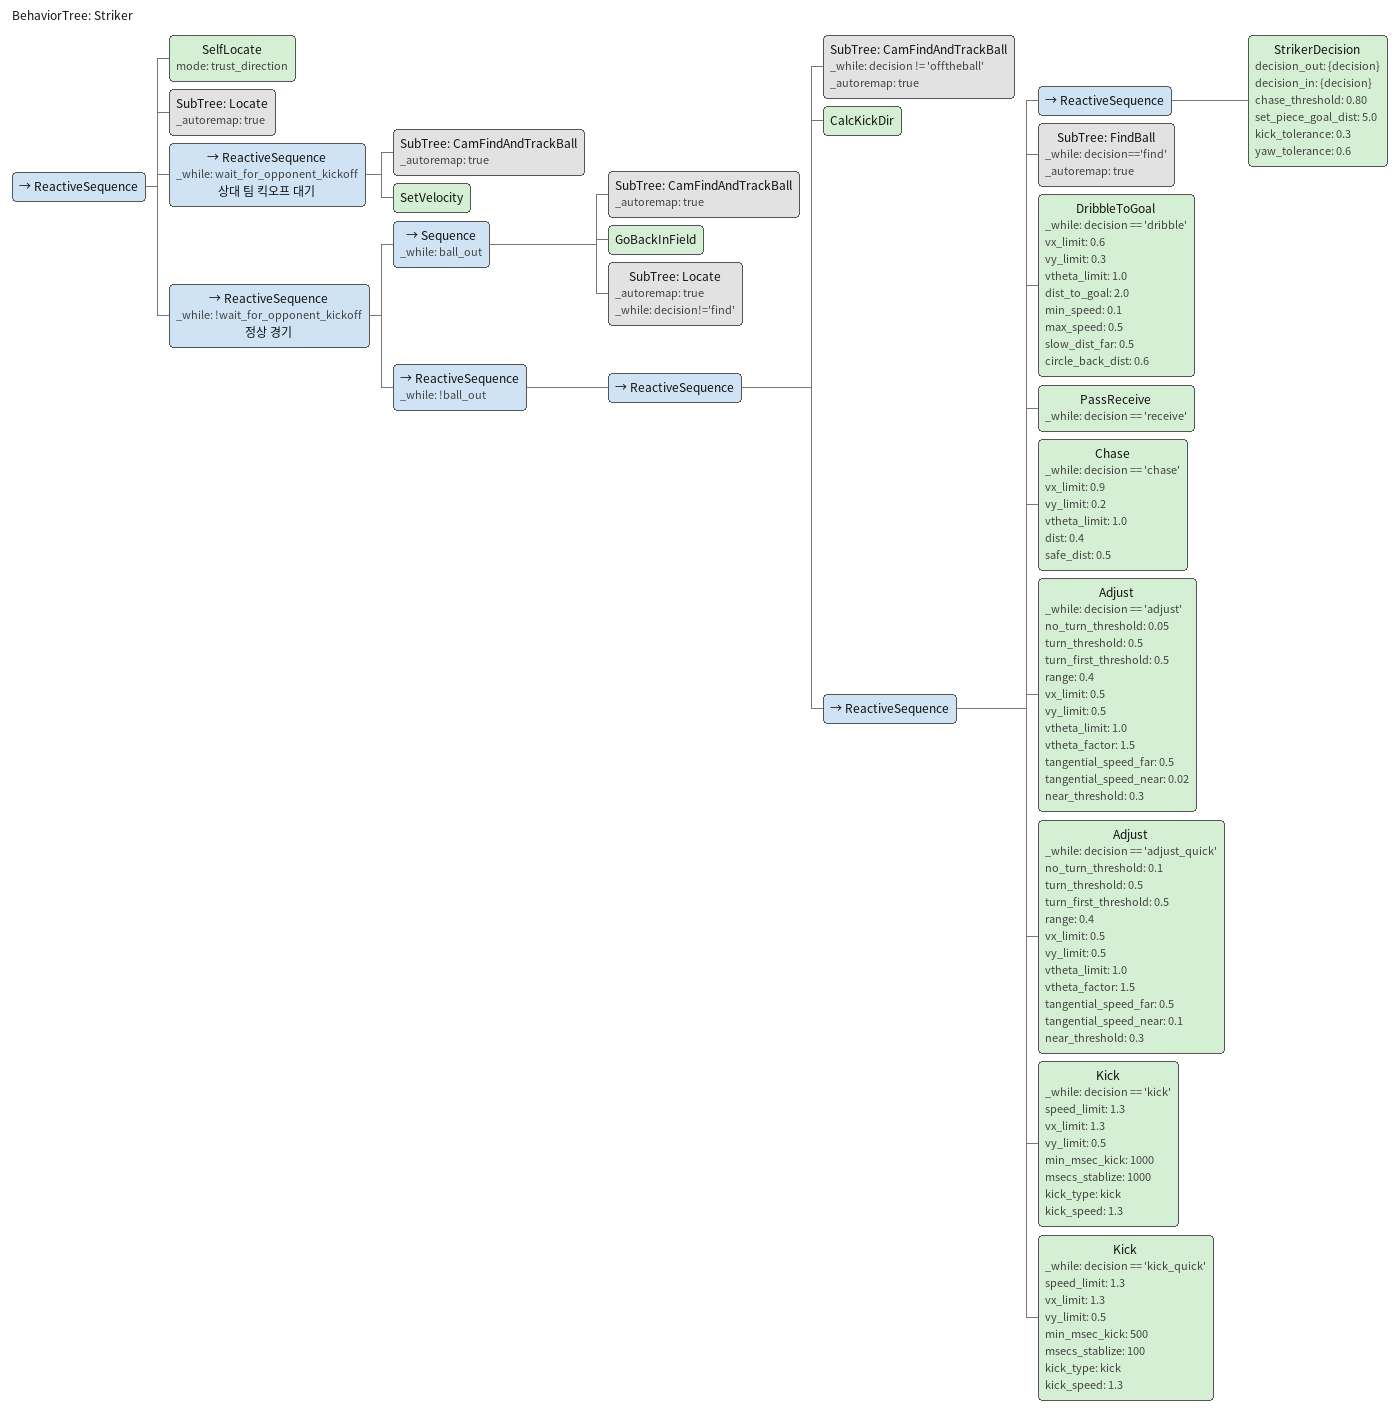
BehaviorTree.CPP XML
<root BTCPP_format="4" >
   <include path="./cam_find_and_track_ball.xml" />
   <include path="./locate.xml" />
   <include path="./find_ball.xml" />

   <BehaviorTree ID="Striker">
      <ReactiveSequence>
         <!-- 자기 위치 추정 -->
         <SelfLocate mode="trust_direction" />

         <!-- 공 위치 알 때만 로컬라이제이션(공 위치에 대한 find상태가 아님을 의미)-->
         <SubTree ID="Locate" _autoremap="true" />

         <!-- 상대 킥오프 대기 -->
         <ReactiveSequence _while="wait_for_opponent_kickoff" name="상대 팀 킥오프 대기">
            <SubTree ID="CamFindAndTrackBall" _autoremap="true" />
            <SetVelocity />
         </ReactiveSequence>

         <!-- 정상 경기 -->
         <ReactiveSequence _while="!wait_for_opponent_kickoff" name="정상 경기">

            <!-- 공이 아웃된 경우 -->
            <Sequence _while="ball_out">
               <SubTree ID="CamFindAndTrackBall" _autoremap="true" />
               <GoBackInField />
               <SubTree ID="Locate" _autoremap="true" _while="decision!='find'" />
            </Sequence>

            <!-- 공이 인플레이 -->
            <ReactiveSequence _while="!ball_out">
               <ReactiveSequence>
                  <!-- 공 추적 -->
                  <SubTree ID="CamFindAndTrackBall" _while="decision != 'offtheball'" _autoremap="true" />

                  <!-- 킥 방향 개선 (골키퍼 고려) -->
                  <CalcKickDir />

                  <ReactiveSequence>

                     <ReactiveSequence>
                        <StrikerDecision decision_out="{decision}" decision_in="{decision}" chase_threshold="0.80" set_piece_goal_dist="5.0" kick_tolerance="0.3" yaw_tolerance="0.6" />
                     </ReactiveSequence>

                     <!-- 행동 실행 -->
                     <SubTree ID="FindBall" _while="decision=='find'" _autoremap="true" />
                     <!-- TODO 3 : Assist는 Communication 검증 후 추가 -->

                     <!-- Dribble To Goal -->
                     <DribbleToGoal _while="decision == 'dribble'" vx_limit="0.6" vy_limit="0.3" vtheta_limit="1.0" dist_to_goal="2.0" min_speed="0.1" max_speed="0.5" slow_dist_far="0.5" circle_back_dist="0.6" />

                     <!-- Off the ball -->

                     <!-- Pass Receive -->
                     <PassReceive _while="decision == 'receive'" />

                     <!-- Chase -->
                     <Chase _while="decision == 'chase'" vx_limit="0.9" vy_limit="0.2" vtheta_limit="1.0" dist="0.4" safe_dist="0.5" />

                     <!-- Adjust -->
                     <Adjust _while="decision == 'adjust'" no_turn_threshold="0.05" turn_threshold="0.5" turn_first_threshold="0.5" range="0.4" vx_limit="0.5" vy_limit="0.5" vtheta_limit="1.0" vtheta_factor="1.5" tangential_speed_far="0.5" tangential_speed_near="0.02" near_threshold="0.3" />

                     <!-- Adjust: adjust_quick -->
                     <Adjust _while="decision == 'adjust_quick'" no_turn_threshold="0.1" turn_threshold="0.5" turn_first_threshold="0.5" range="0.4" vx_limit="0.5" vy_limit="0.5" vtheta_limit="1.0" vtheta_factor="1.5" tangential_speed_far="0.5" tangential_speed_near="0.1" near_threshold="0.3" />

                     <!-- 일반 킥 -->
                     <Kick _while="decision == 'kick'" speed_limit="1.3" vx_limit="1.3" vy_limit="0.5" min_msec_kick="1000" msecs_stablize="1000" kick_type="kick" kick_speed="1.3" />

                     <!-- 빠른 킥 -->
                     <Kick _while="decision == 'kick_quick'" speed_limit="1.3" vx_limit="1.3" vy_limit="0.5" min_msec_kick="500" msecs_stablize="100" kick_type="kick" kick_speed="1.3" />

                  </ReactiveSequence>
               </ReactiveSequence>
            </ReactiveSequence>
         </ReactiveSequence>
      </ReactiveSequence>
   </BehaviorTree>
</root>
